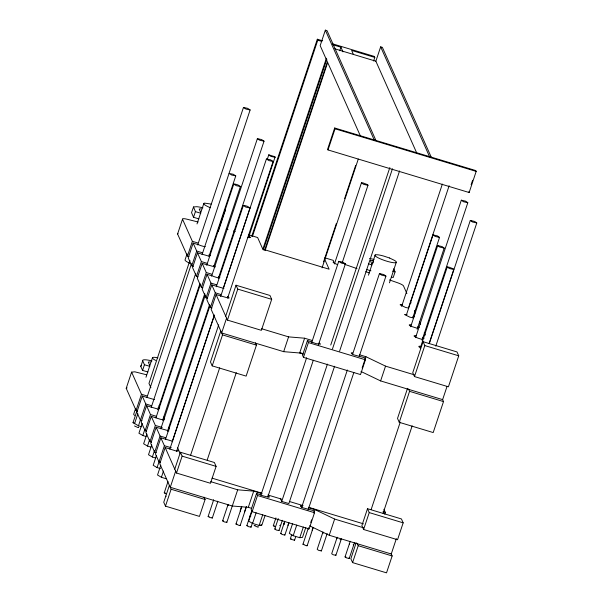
<?xml version="1.0" encoding="UTF-8"?>
<svg xmlns="http://www.w3.org/2000/svg" width="603" height="603" viewBox="0 0 603 603"><rect width="100%" height="100%" fill="white"/><g stroke="black" fill="none" stroke-linecap="round" stroke-linejoin="round"><path stroke-width="0.9" d="M164.152 419.183L164.016 419.944L160.232 419.258L151.278 416.311L145.888 432.502L149.966 441.667L151.534 442.142M137.627 410.922L136.067 410.447L126.215 388.324L131.605 372.126L134.823 371.817L146.537 374.78M189.003 256.584L187.443 256.109L177.591 233.987L182.513 219.198A7.538 1.327 18.4 0 1 187.262 219.266L198.131 222.017M147.916 371.998L142.564 370.393L140.816 366.496L142.7 360.843A15.075 2.653 18.4 0 1 151.979 360.926M142.564 370.393L144.449 364.732L142.7 360.843M198.869 218.897L193.525 217.284L195.41 211.63L193.533 206.95L196.797 206.701A15.075 2.653 18.4 0 1 202.94 207.824M135.434 408.962L133.678 414.246A11.306 1.99 18.4 0 0 134.62 415.377M145.979 377.274L152.423 357.911M187.066 253.848L185.015 260.006A11.306 1.99 18.4 0 0 189.847 263.277M197.023 223.924L203.761 203.678M136.067 410.447L141.456 394.256L131.605 372.126M187.443 256.109L192.365 241.321L182.513 219.198M134.657 423.705L133.007 422.673L137.062 410.5M154.413 399.601L142.255 396.035L136.858 412.233L140.393 420.163L141.954 420.638M205.321 246.672A5.276 0.927 18.4 0 1 198.621 244.758L193.156 243.107L188.234 257.888L191.769 265.825L193.329 266.3M137.853 413.741L134.605 423.517L138.471 425.801L141.765 426.796M189.915 260.421L148.971 383.418L150.886 387.714M146.898 397.588L191.468 263.692M197.709 244.939L243.461 107.47L247.637 108.329L250.132 109.942L202.058 254.654M138.471 425.801L140.544 419.582M140.393 420.163L145.783 403.972L142.255 396.035M191.769 265.825L196.691 251.036L193.156 243.107M158.74 409.316L146.574 405.751L141.185 421.949L145.097 430.723L146.657 431.198M209.648 256.388L197.483 252.823L192.561 267.604L196.465 276.385L198.033 276.852M142.18 423.457L138.931 433.225L142.798 435.517L146.092 436.512M151.24 407.319L195.756 273.302M142.798 435.517L144.871 429.298M145.097 430.723L150.486 414.532L146.574 405.751M196.465 276.385L201.387 261.596L197.483 252.823M215.165 267.016L202.186 263.375L197.264 278.164L201.342 287.329L202.902 287.804M146.883 434.017L143.627 443.785L147.501 446.077L150.795 447.072M157.911 409.791L199.812 283.907M209.022 256.23L235.773 175.88L233.271 174.267L229.102 173.408L231.597 175.021L235.773 175.88M155.936 417.849L200.49 283.998M206.723 265.26L233.753 184.051L235.321 184.149L237.929 184.91L240.424 186.523L213.696 266.835M218.226 231.65L225.251 210.53M147.501 446.077L149.567 439.858M149.966 441.667L155.363 425.477L151.278 416.311M201.342 287.329L206.264 272.541L202.186 263.375M168.923 430.874L156.154 427.256L150.765 443.454L154.669 452.227L156.23 452.702M219.221 277.893A5.276 0.927 18.4 0 1 212.527 275.978L207.055 274.327L202.133 289.108L206.045 297.89L207.605 298.357M151.752 444.954L148.504 454.73L152.371 457.014L155.664 458.009M162.606 420.321L204.786 293.608M160.797 428.808L205.367 294.905M211.608 276.159L257.368 138.69L261.544 139.542L264.039 141.162L218.278 278.631M152.371 457.014L154.443 450.795M154.669 452.227L160.059 436.037L156.154 427.256M206.045 297.89L210.967 283.101L207.055 274.327M172.699 441.268L160.85 437.816L155.461 454.006L158.996 461.943L160.556 462.418M223.924 288.453L211.759 284.88L206.837 299.668L210.372 307.605L211.932 308.073M156.456 455.521L153.207 465.29L157.074 467.581L160.368 468.576M167.468 431.273L209.663 304.515M165.501 439.368L210.063 305.472M216.304 286.726L243.341 205.495L244.916 205.585L247.516 206.347L250.011 207.96L223.276 288.302M157.074 467.581L164.385 445.753L160.85 437.816M210.372 307.605L215.294 292.817L211.759 284.88M178.051 450.403L178.073 451.165L175.42 450.78L165.177 447.532L159.787 463.722L171.101 489.244L165.478 506.143L199.457 516.402L205.08 499.503L204.04 497.166M227.369 296.593L228.952 297.467L228.891 298.221L216.085 294.596L211.163 309.384L222.522 334.891L212.211 365.87L246.137 376.114L256.448 345.135L255.408 342.798M160.782 465.237L157.526 475.006L161.4 477.297L166.338 478.79M172.172 441.833L214.359 315.083M169.85 449.092L214.419 315.196M220.66 296.45L266.42 158.973L270.596 159.833L273.091 161.446L227.633 298.025M161.4 477.297L163.466 471.079M267.287 159.298L268.772 154.835L275.119 156.803L248.534 237.65M176.521 451.564L218.716 324.806M165.893 493.849L164.242 492.824L168.003 481.518M251.722 236.301L317.321 39.225L322.665 40.838M169.375 485.362L163.745 502.254L165.478 506.143M174.772 469.142L180.395 452.242L214.374 462.501L216.1 466.383L210.477 483.282L176.498 473.031L165.177 447.532M220.788 331.002L210.477 361.981L212.211 365.87M225.71 316.206L236.029 285.219L269.956 295.462L271.689 299.352L261.378 330.331L227.444 320.095L216.085 294.596M252.453 236.384L317.758 40.197L317.321 39.225M175.669 471.094L170.28 487.284L232.298 506L248.315 507.334L251.67 508.352M226.57 318.158L221.648 332.946L283.666 351.662L299.683 352.989L303.271 354.074M176.498 473.031L182.129 456.132L180.395 452.242M227.444 320.095L237.763 289.108L236.029 285.219M375.986 140.582L327.045 30.663L325.334 30.15L320.178 45.64L327.384 61.83L264.755 249.989M190.616 455.144L219.688 367.8M262.885 249.062L326.404 58.227M263.315 250.034L326.834 59.2M265.049 250.637L327.678 62.478L360.511 136.225M339.738 50.758L340.921 47.192L332.901 44.773M207.206 460.014L236.278 372.669M334.68 127.994L327.648 149.114L328.009 149.928L469.149 192.523L476.182 171.395L475.82 170.589L334.68 127.994L335.042 128.801L328.009 149.928M217.819 501.492L212.316 518.015L209.769 517.517L208.118 516.485L213.613 499.97M373.596 60.978L374.78 57.406L374.35 56.441L332.472 43.8M232.321 505.872L226.826 522.394L224.271 521.889L222.62 520.864L228.122 504.349M416.779 153.094L375.865 61.205L380.651 46.846L382.362 47.358L431.296 157.277M232.298 506L237.688 489.809L253.705 491.136L262.154 493.699M283.666 351.662L288.588 336.873L304.605 338.208L312.248 340.522M241.645 506.377L240.198 510.726L240.491 511.14M246.544 506.414L240.175 525.537L239.24 525.499L235.969 524.015L241.758 506.626M323.562 261.853L336.331 223.502M344.637 198.538L355.619 165.539M322.07 267.845L358.288 159.056M244.396 512.256L246.137 507.04M248.315 507.334L253.705 491.136M299.683 352.989L304.605 338.208M268.305 495.952L269.405 496.714L269.036 497.317L262.968 495.824L256.561 493.405L251.172 509.595L252.114 511.698L309.135 528.914L314.525 512.716L313.59 510.613L302.827 507.786L300.611 506.588L300.354 505.744L302.623 506.038M319.213 343.024L320.577 344.14L316.04 343.642L307.47 340.469L302.548 355.257L303.482 357.36L360.511 374.569L365.433 359.787L364.498 357.677L353.735 354.85L351.519 353.659L351.255 352.808L352.77 353.011M252.499 522.793L251.052 527.143L248.496 526.645L246.846 525.612L251.768 510.839M252.242 510.5L248.692 521.158L252.567 523.442L259.147 525.432L261.868 525.13L265.116 515.361M334.446 263.971L361.468 182.792L363.225 182.973L367.815 184.767L367.958 185.325L342.127 262.938M252.114 511.698L257.504 495.508L256.561 493.405M303.482 357.36L308.404 342.572L307.47 340.469M260.88 495.221L306.633 357.752M311.691 342.579L338.728 261.348L342.896 262.207L345.398 263.82L318.361 345.052M252.567 523.442L256.109 512.784M267.845 496.797L313.304 360.225M259.147 525.432L262.697 514.774M330.753 345.044L389.824 167.589M274.953 526.766L273.302 525.733L275.91 517.909M334.567 366.24L288.86 503.565L281.729 501.417L327.437 364.091M332.487 348.926L392.447 168.795M282.355 520.276L279.001 530.565L276.445 530.06L274.795 529.035L278.269 518.603M339.617 351.082L399.57 170.951M284.028 524.271L284.601 521.256M288.92 522.876L284.872 535.042L282.317 534.544L280.666 533.519L284.722 521.346M368.463 275.179L375.202 254.933M287.933 525.386L288.799 522.778M292.583 523.645L289.327 533.414L293.201 535.705L299.781 537.695L302.502 537.394L305.751 527.617M295.704 536.791L294.543 540.273L290.638 539.157L290.344 538.743L291.792 534.394M301.606 507.455L347.358 369.986M352.71 353.916L379.453 273.581L383.832 274.584L385.935 276.114L359.2 356.448M293.201 535.705L296.744 525.047M308.095 509.98L353.848 372.518M299.781 537.695L303.332 527.037M389.455 282.83L396.194 262.584M313.228 527.497L307.153 545.753L306.218 545.715L302.955 544.23L308.45 527.708M310.756 522.424L311.608 519.869M313.877 513.047L315.007 509.641L308.744 507.756M362.147 368.011L365.915 356.705L359.652 354.82M393.661 268.75L395.086 271.87L393.201 277.523L391.422 276.988M312.128 530.135L312.995 527.527M322.967 532.012L317.178 549.401L318.829 550.426L321.384 550.923L327.173 533.534M401.643 306.399L442.353 184.103M396.367 538.63L391.257 553.976L329.238 535.26L334.635 519.062L315.007 509.641M446.974 386.583L442.632 399.631L380.614 380.915L385.536 366.134L365.915 356.705M408.435 308.035L449.137 185.739M406.301 315.241L433.044 234.891L437.431 235.894L439.534 237.424L412.791 317.773M337.183 537.258L331.68 553.78L333.331 554.805L335.886 555.303L341.388 538.788M410.666 326.766L437.695 245.564L442.074 246.567L444.185 248.097L417.155 329.298M415.557 337.657L461.318 200.188L465.704 201.191L467.807 202.721L422.047 340.19M354.443 542.798L349.235 558.453L346.687 557.948L345.037 556.923L350.245 541.275M471.139 184.669L472.601 180.267M420.223 348.202L447.26 266.971L449.016 267.159L453.607 268.946L453.75 269.503L429.087 343.589M407.538 388.332L397.52 418.429L399.254 422.319L433.195 432.562L443.507 401.583L442.466 399.246M423.065 341.69L412.754 372.677L414.48 376.566L448.421 386.809L458.732 355.823L457.006 351.933L423.065 341.69L424.798 345.579L414.48 376.566M356.185 542.715L350.856 558.725L352.582 562.607L386.523 572.85L392.146 555.951L391.106 553.622M367.498 508.706L361.875 525.605L363.609 529.494L397.543 539.738L403.166 522.839L401.44 518.949L367.498 508.706L369.232 512.595L363.609 529.494M352.582 562.607L358.212 545.707L357.172 543.378M399.254 422.319L409.565 391.339L408.525 389.003M371.162 509.49L400.234 422.145M429.291 343.627L470.295 220.434L474.674 221.437L476.785 222.967L435.781 346.152M383.086 513.228L412.158 425.884M384.797 514.14L385.362 512.437L383.953 509.264M193.533 206.95L191.543 212.64L193.525 217.284M372.639 263.503L373.604 261.476M126.215 388.324L127.097 387.865M201.244 208.834L199.216 209.015L200.528 212.052M150.283 361.936L148.315 362.086L149.567 365.154M373.453 260.526L370.423 260.632L371.689 263.699M133.007 422.673L133.941 422.711M164.242 492.824L165.177 492.862M228.56 505.299L227.625 505.261L227.919 505.668M250.856 516.002L249.913 515.964L250.215 516.372M208.118 516.485L209.053 516.522M222.62 520.864L223.555 520.902M283.727 523.864L284.661 523.901M279.686 525.454L280.621 525.492L280.327 525.085M235.969 524.015L236.911 524.052M260.504 525.228L261.438 525.266L261.144 524.851M273.302 525.733L274.237 525.771M255.107 525.56L254.172 525.522L257.443 527.014L258.378 527.052L258.076 526.638M246.846 525.612L247.788 525.65M308.857 528.643L307.922 528.605L308.216 529.019M274.795 529.035L275.729 529.072M323.359 533.022L322.424 532.984L322.726 533.399M280.666 533.519L281.601 533.557M339.956 539.662L340.891 539.7L340.589 539.286M290.344 538.743L291.279 538.78M302.955 544.23L303.889 544.268M345.037 556.923L345.971 556.961M250.132 109.942L245.964 109.09L243.461 107.47M264.039 141.162L259.863 140.303L257.368 138.69M273.091 161.446L268.915 160.594L266.42 158.973M240.424 186.523L236.255 185.671L233.753 184.051M250.011 207.96L245.843 207.108L243.341 205.495M345.398 263.82L341.223 262.961L338.728 261.348M275.262 157.36L270.875 156.365L268.772 154.835M367.958 185.325L363.571 184.322L361.468 182.792M467.807 202.721L463.421 201.719L461.318 200.188M476.785 222.967L472.398 221.964L470.295 220.434M439.534 237.424L435.147 236.421L433.044 234.891M444.185 248.097L439.798 247.094L437.695 245.564M453.75 269.503L449.363 268.501L447.26 266.971M385.935 276.114L381.556 275.111L379.453 273.581M407.055 314.464L404.44 314.502L409.874 317.155L412.995 317.856M162.252 427.429L155.363 425.477M171.282 447.697L164.385 445.753M408.668 308.141L405.548 307.44L400.113 304.786L401.176 304.447A5.276 0.927 18.4 0 1 402.382 304.605M417.698 328.416L410.892 326.253A5.276 0.927 18.4 0 1 411.412 324.881M226.215 229.125L228.024 229.577M233.459 230.957L235.268 231.416M211.103 204.085L204.583 203.113A11.306 1.99 18.4 0 0 210.379 207.711M317.758 40.197L321.316 41.275M374.78 57.406L351.617 50.418L353.343 54.3M334.771 48.805L375.865 61.205M335.042 128.801L476.182 171.395M195.41 211.63L200.754 213.243M368.365 263.82L371.93 264.898M392.417 271.064L395.086 271.87M366.481 269.481L370.935 270.822M248.361 234.74L257.632 237.537L262.818 249.197L329.117 269.202L324.663 259.215M324.768 257.798L333.188 260.345L333.889 261.906A5.276 0.927 18.4 0 0 337.379 264.521M192.365 241.321L197.829 242.971M196.691 251.036L202.156 252.687M412.98 316.311L414.547 316.786M201.387 261.596L206.859 263.247M417.683 326.871L419.243 327.339M206.264 272.541L211.728 274.192M422.56 337.816L424.12 338.291M237.763 289.108L271.689 299.352M424.798 345.579L458.732 355.823M210.967 283.101L216.432 284.752M215.294 292.817L220.758 294.468M308.404 342.572L365.433 359.787M261.627 328.741L288.588 336.873M385.536 366.134L414.299 374.81M299.495 352.514L302.193 353.328M222.522 334.891L256.448 345.135M409.565 391.339L443.507 401.583M144.449 364.732L149.793 366.345M141.456 394.256L146.928 395.907M145.783 403.972L151.255 405.623M150.486 414.532L155.951 416.176M160.059 436.037L165.531 437.688M383.026 511.728L385.362 512.437M182.129 456.132L216.1 466.383M369.232 512.595L403.166 522.839M212.075 478.156L261.619 493.103M267.928 495.01L281.435 499.088M289.546 501.53L303.06 505.608M308.465 507.244L363.413 523.826M257.504 495.508L314.525 512.716M210.718 481.669L237.688 489.809M334.635 519.062L363.39 527.746M171.101 489.244L205.08 499.503M358.212 545.707L392.146 555.951M344.72 264.34L356.999 268.614M365.772 271.674L369.277 272.895M389.448 279.92L397.339 282.664A7.538 1.327 18.4 0 1 403.49 285.882L406.904 293.54M360.993 371.493L380.614 380.915M309.618 525.831L329.238 535.26M213.666 265.403L215.052 266.247M158.061 407.779L159.298 408.615M249.062 236.308L250.682 237.484L249.205 237.68A5.276 0.927 18.4 0 1 247.916 237.469M353.162 544.758L353.464 545.165M349.258 543.642L349.552 544.049M336.685 538.17L336.979 538.585M348.941 558.039L349.235 558.453M335.592 554.896L335.886 555.303M321.082 550.516L321.384 550.923M306.859 545.346L307.153 545.753M294.249 539.858L294.543 540.273M284.571 534.635L284.872 535.042M278.699 530.15L279.001 530.565M250.758 526.736L251.052 527.143M239.881 525.13L240.175 525.537M217.268 501.191L217.57 501.598M213.364 500.075L213.658 500.482M226.524 521.979L226.826 522.394M212.022 517.6L212.316 518.015M138.404 427.09L138.705 427.497L137.77 427.459L134.499 425.974M165.735 496.118L166.029 496.533M468.795 191.709L469.149 192.523M380.651 46.846L429.585 156.757M340.921 47.192L343.001 51.858M325.334 30.15L374.275 140.069M410.311 301.199L411.073 302.902M414.487 310.583L415.55 312.965M419.53 321.904L420.593 324.293M424.278 332.562L425.386 335.064M280.342 498.304L281.729 501.417M158.921 405.759L159.689 407.477M163.895 416.929L164.657 418.648M168.486 427.241L169.247 428.959M177.666 447.863L180.342 453.871M140.816 366.496A15.075 2.653 18.4 0 1 141.275 365.606M369.533 258.529A15.075 2.653 18.4 0 1 374.056 259.456M155.68 360.428A11.306 1.99 18.4 0 1 157.865 357.813M224.308 209.399A11.306 1.99 18.4 0 1 224.429 211.095M177.591 233.987A7.538 1.327 18.4 0 1 177.975 233.497M420.464 347.758A5.276 0.927 18.4 0 1 420.984 346.386M422.567 339.361A5.276 0.927 18.4 0 1 415.188 336.904A5.276 0.927 18.4 0 1 416.281 335.826M218.535 276.355A5.276 0.927 18.4 0 1 219.929 277.199M208.962 254.85A5.276 0.927 18.4 0 1 210.349 255.695M389.523 257.994L383.651 256.049A11.306 1.99 18.4 0 0 375.526 256.162A11.306 1.99 18.4 0 0 390.51 262.177A11.306 1.99 18.4 0 0 394.566 260.428L389.523 257.994"/></g></svg>
